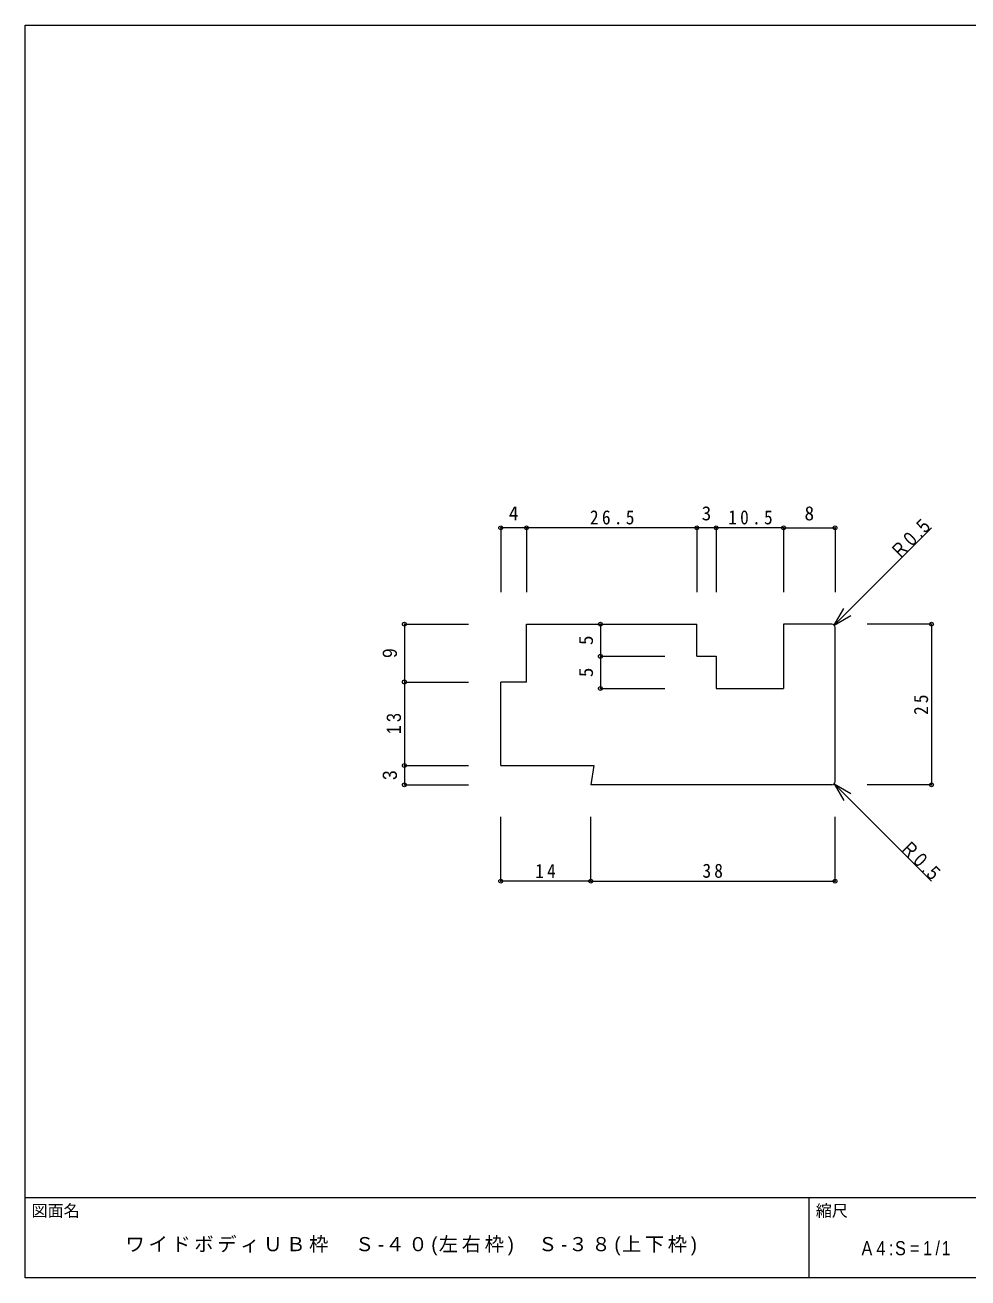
# Model space of a CAD drawing. Units: millimetres on the paper. Extents: x -141 to 141, y -98 to 98.
# Drawn here: x -141 to 5.7, y -97.5 to 97.5 of the extents above; entities that cross this region are included whole.
import ezdxf
from ezdxf.enums import TextEntityAlignment as Align

# ---------------------------------------------------------------- set-up
doc = ezdxf.new("R2010")
doc.units = ezdxf.units.MM
doc.header["$PDMODE"] = 32
doc.header["$PDSIZE"] = 0.6
for name, color, linetype, lineweight in [('0-0_ＫＢ製品', 2, 'Continuous', 9), ('0-3_寸法', 4, 'Continuous', 9), ('0-4_引出線字', 4, 'Continuous', 9), ('F-0_図面枠', 5, 'Continuous', 9), ('F-5_F-5ﾚｲﾔ', 7, 'Continuous', 9)]:
    doc.layers.add(name, color=color, linetype=linetype, lineweight=lineweight)
doc.styles.add('HGｺﾞｼｯｸM', font='')
doc.styles.add('ＭＳ ゴシック', font='')
doc.styles.get('HGｺﾞｼｯｸM').set_extended_font_data('HGｺﾞｼｯｸM')
doc.styles.get('ＭＳ ゴシック').set_extended_font_data('MS Gothic')

msp = doc.modelspace()

# ---------------------------------------------------------------- linework, layer by layer
at = {"layer": '0-0_ＫＢ製品'}
for p, q in [((-63, 4.25), (-36.5, 4.25)), ((-63, -4.75), (-63, 4.25)), ((-36.5, -0.75), (-36.5, 4.25)), ((-15.5, 4.25), (-23, 4.25)), ((-23, 4.25), (-23, -5.75)), ((-15, -20.25), (-15, 3.75)), ((-36.5, -0.75), (-33.5, -0.75)), ((-33.5, -0.75), (-33.5, -5.75)), ((-67, -17.75), (-67, -4.75)), ((-63, -4.75), (-67, -4.75)), ((-33.5, -5.75), (-23, -5.75)), ((-15.5, -20.75), (-53, -20.75))]:
    msp.add_line(p, q, dxfattribs=at)
msp.add_lwpolyline([(-67, -17.75), (-52.5, -17.75), (-53, -20.75)], dxfattribs=at)
for centre, start, end in [((-15.5, 3.75), 0, 90), ((-15.5, -20.25), 270, 0)]:
    msp.add_arc(centre, 0.5, start, end, dxfattribs=at)
at = {"layer": '0-3_寸法'}
for p, q in [((-63, 19.25), (-67, 19.25)), ((-67, 19.25), (-67, 9.25)), ((-36.5, 19.25), (-63, 19.25)), ((-63, 19.25), (-63, 9.25)), ((-33.5, 19.25), (-36.5, 19.25)), ((-36.5, 19.25), (-36.5, 9.25)), ((-23, 19.25), (-33.5, 19.25)), ((-33.5, 19.25), (-33.5, 9.25)), ((-23, 19.25), (-15, 19.25)), ((-23, 19.25), (-23, 9.25)), ((-15, 19.25), (-15, 9.25)), ((-82, 4.25), (-82, -4.75)), ((-82, 4.25), (-72, 4.25)), ((-51.5, 4.25), (-51.5, -0.75)), ((-51.5, 4.25), (-41.5, 4.25)), ((0, 4.25), (-10, 4.25)), ((0, 4.25), (0, -20.75)), ((-51.5, -0.75), (-41.5, -0.75)), ((-51.5, -0.75), (-51.5, -5.75)), ((-82, -4.75), (-72, -4.75)), ((-82, -4.75), (-82, -17.75)), ((-51.5, -5.75), (-41.5, -5.75)), ((-82, -17.75), (-72, -17.75)), ((-82, -17.75), (-82, -20.75)), ((-82, -20.75), (-72, -20.75)), ((0, -20.75), (-10, -20.75)), ((-67, -35.75), (-67, -25.75)), ((-53, -35.75), (-53, -25.75)), ((-15, -35.75), (-15, -25.75)), ((-53, -35.75), (-67, -35.75)), ((-53, -35.75), (-15, -35.75))]:
    msp.add_line(p, q, dxfattribs=at)
for p in [(-67, 19.25), (-63, 19.25), (-36.5, 19.25), (-33.5, 19.25), (-23, 19.25), (-15, 19.25), (-82, 4.25), (-51.5, 4.25), (0, 4.25), (-51.5, -0.75), (-82, -4.75), (-51.5, -5.75), (-82, -17.75), (-82, -20.75), (0, -20.75), (-67, -35.75), (-53, -35.75), (-15, -35.75)]:
    msp.add_point(p, dxfattribs=at)
at = {"layer": '0-4_引出線字'}
for p, q in [((-15.146, 4.104), (0, 19.25)), ((-15.146, 4.104), (-13.646, 6.702)), ((-15.146, 4.104), (-12.548, 5.604)), ((-15.146, -20.604), (0, -35.75)), ((-15.146, -20.604), (-13.646, -23.202)), ((-15.146, -20.604), (-12.548, -22.104))]:
    msp.add_line(p, q, dxfattribs=at)
at = {"layer": 'F-0_図面枠'}
for p, q in [((-141, 97.5), (141, 97.5)), ((-141, -97.5), (-141, 97.5)), ((-141, -85), (141, -85)), ((-19, -97.5), (-19, -85)), ((141, -97.5), (-141, -97.5))]:
    msp.add_line(p, q, dxfattribs=at)

# ---------------------------------------------------------------- texts
at = {"layer": '0-3_寸法', "color": 7, "style": 'ＭＳ ゴシック'}
for s, p in [('4', (-65.75, 19.75)), ('3', (-35.75, 19.75)), ('8', (-19.75, 19.75))]:
    msp.add_text(s, height=2.199, dxfattribs=at).set_placement(p, align=Align.BOTTOM_LEFT)
for p in [(-52, 1), (-52, -4)]:
    msp.add_text('5', height=2.199, rotation=90, dxfattribs=at).set_placement(p, align=Align.BOTTOM_LEFT)
at = {"layer": '0-3_寸法', "color": 7, "style": 'HGｺﾞｼｯｸM', "width": 0.9}
for s, p in [('9', (-82.5, -1)), ('3', (-82.5, -20))]:
    msp.add_text(s, height=2.199, rotation=90, dxfattribs=at).set_placement(p, align=Align.BOTTOM_LEFT)
at = {"layer": '0-3_寸法', "color": 7, "char_height": 2.199, "attachment_point": 7, "style": 'ＭＳ ゴシック'}
for s, insert in [('\\T1.38;\\W0.9;26.5', (-53.125, 19.75)), ('\\T1.38;\\W0.9;10.5', (-31.625, 19.75)), ('\\T1.36;\\W0.9;14', (-61.625, -35.25)), ('\\T1.36;\\W0.9;38', (-35.625, -35.25))]:
    msp.add_mtext(s, dxfattribs=dict(at, insert=insert))
at = {"layer": '0-3_寸法', "color": 7, "char_height": 2.199, "attachment_point": 7, "rotation": 90}
for s, insert, style in [('\\T1.36;\\W0.9;25', (-0.5, -9.875), 'ＭＳ ゴシック'), ('\\T1.36;\\W0.85;13', (-82.5, -12.875), 'HGｺﾞｼｯｸM')]:
    msp.add_mtext(s, dxfattribs=dict(at, insert=insert, style=style))
at = {"layer": '0-4_引出線字', "color": 7, "char_height": 2.199, "attachment_point": 7, "style": 'HGｺﾞｼｯｸM'}
for insert, rotation in [((-4.773, 14.477), 45), ((-4.773, -30.977), 315)]:
    msp.add_mtext('\\T1.38;\\W0.85;R0.5', dxfattribs=dict(at, insert=insert, rotation=rotation))
at = {"layer": 'F-0_図面枠', "color": 7, "style": 'HGｺﾞｼｯｸM'}
msp.add_text('図面名', height=1.833, dxfattribs=at).set_placement((-140, -88.5), align=Align.BOTTOM_LEFT)
at = {"layer": 'F-5_F-5ﾚｲﾔ', "style": 'HGｺﾞｼｯｸM'}
msp.add_text('縮尺', height=1.833, dxfattribs=at).set_placement((-18, -88.5), align=Align.BOTTOM_LEFT)
at = {"layer": 'F-5_F-5ﾚｲﾔ', "char_height": 2.199, "attachment_point": 7, "style": 'HGｺﾞｼｯｸM'}
for s, insert in [('\\T1.19;ワイドボディＵＢ枠\u3000Ｓ-４０(左右枠)\u3000Ｓ-３８(上下枠)', (-125.375, -94)), ('\\T1.39;\\W0.85;A4:S=1/1', (-10.875, -94))]:
    msp.add_mtext(s, dxfattribs=dict(at, insert=insert))

doc.saveas('drawing.dxf')
